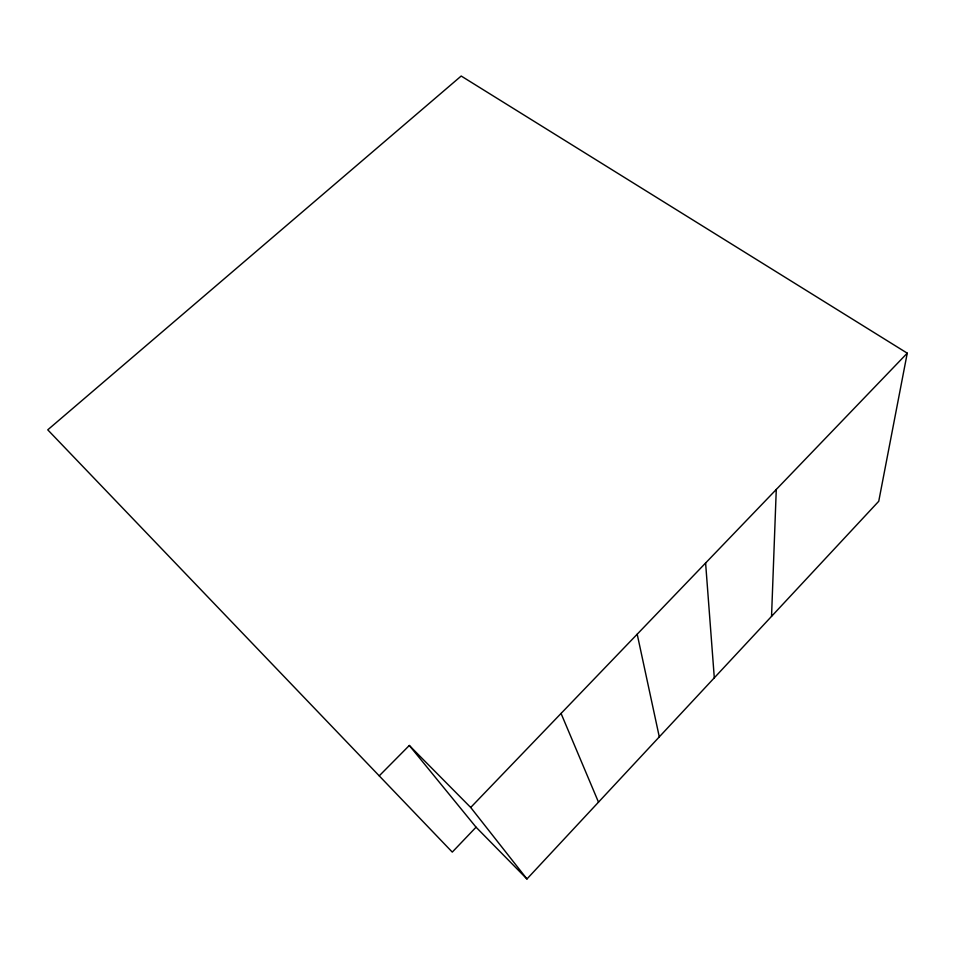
<?xml version="1.0" encoding="UTF-8"?>
<svg xmlns="http://www.w3.org/2000/svg" width="955" height="955" viewBox="0 0 955 955"><rect width="100%" height="100%" fill="white"/><g stroke="black" fill="none" stroke-linecap="round" stroke-linejoin="round"><path stroke-width="1.43" d="M771.545 616.369L776.272 489.485M476.056 827.197L452.276 852.099L47.75 429.834L461.193 76.03L907.25 353.171L878.743 501.28L526.957 878.97L476.056 827.197L409.313 745.473L379.219 775.854M526.957 878.97L470.708 807.464L907.25 353.171M409.313 745.473L470.708 807.464M561.062 713.445L598.499 802.176M637.2 634.204L659.296 736.89M705.602 563.02L714.304 677.835"/></g></svg>
